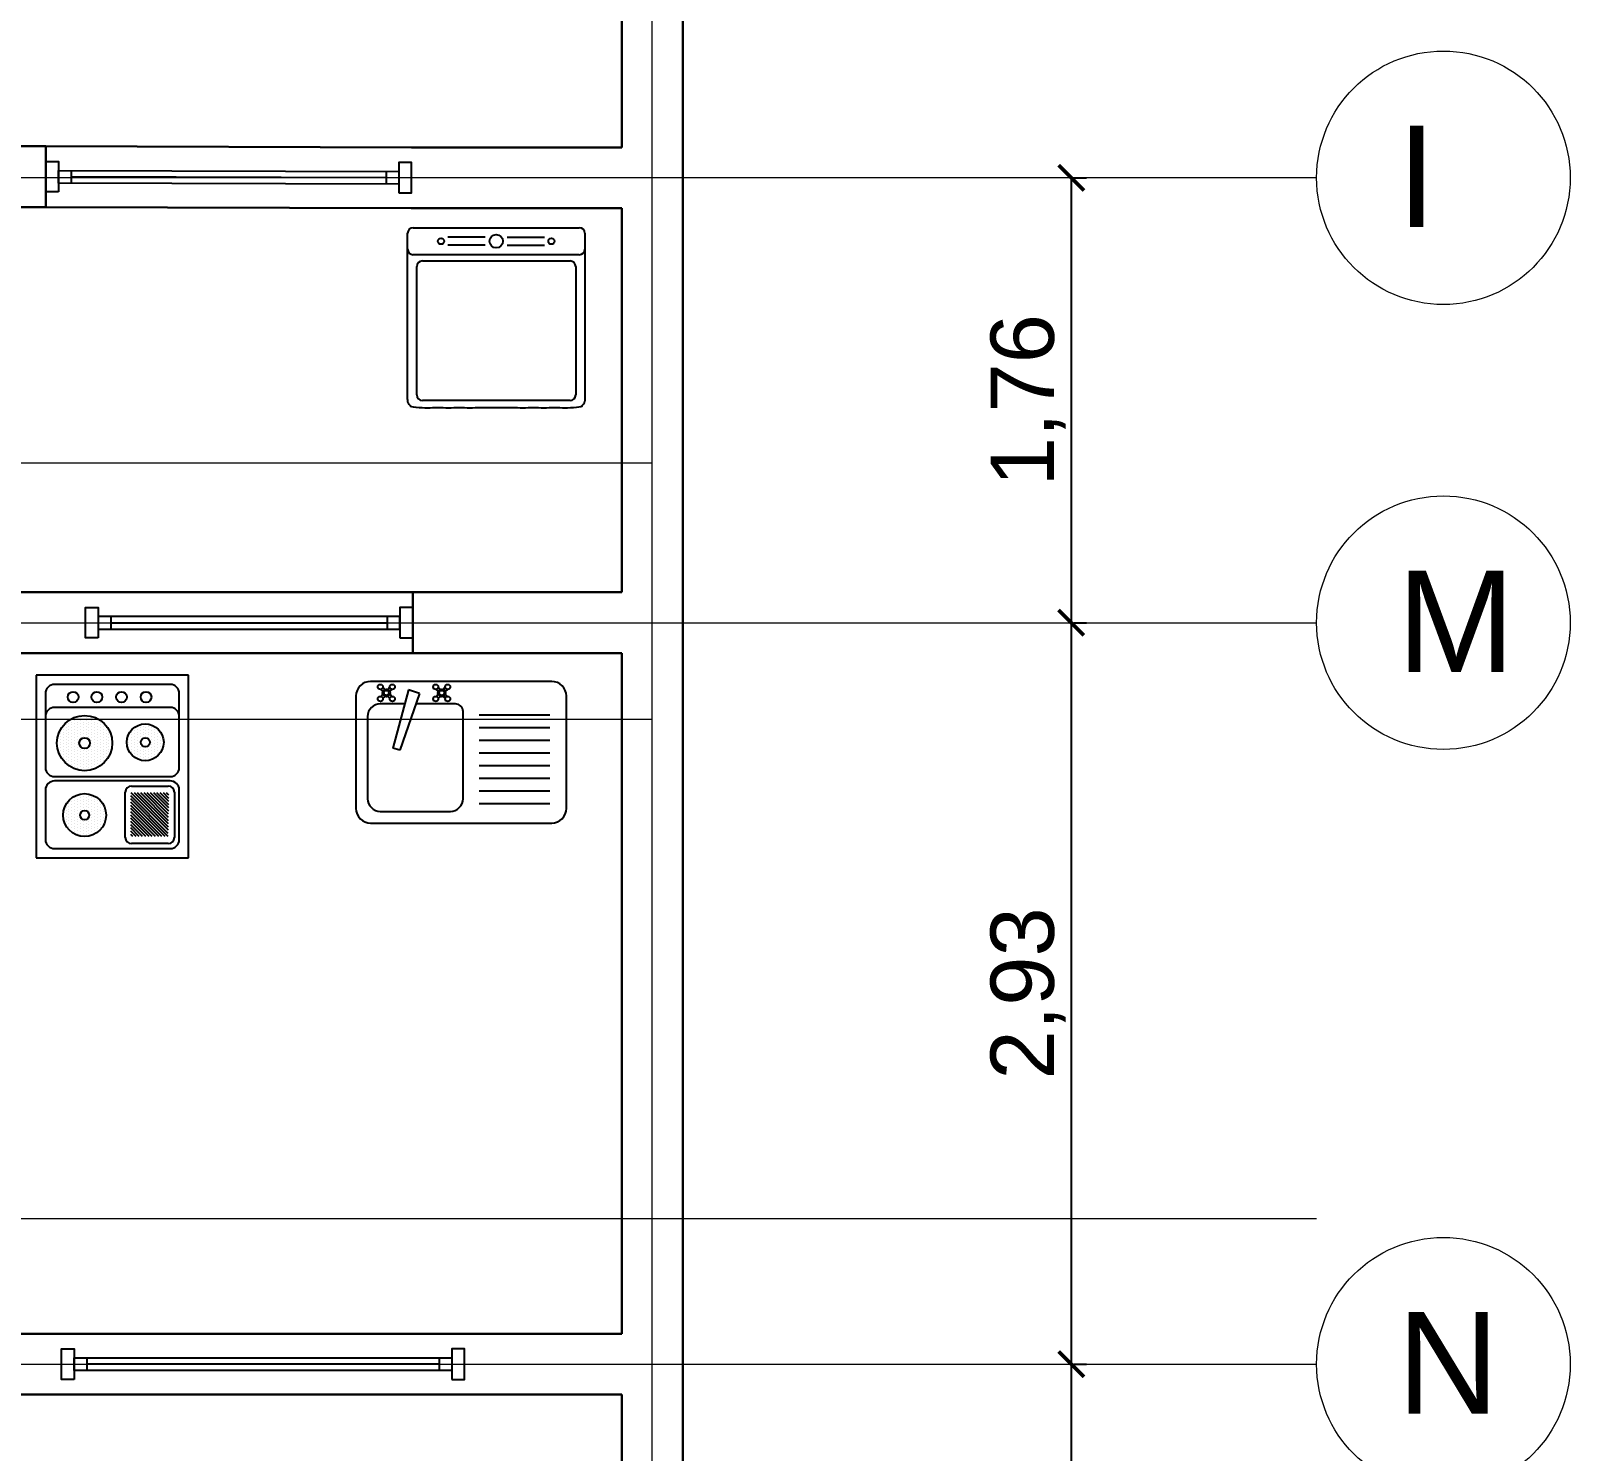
# Model space of a CAD drawing. Header units: metres. Extents: x 68508 to 226087, y -5893 to 20329.
# Drawn here: x 191771 to 197843, y 8093 to 13697 of the extents above; entities that cross this region are included whole.
import ezdxf

# ---------------------------------------------------------------- set-up
doc = ezdxf.new("R2010")
doc.units = ezdxf.units.M
doc.header["$LTSCALE"] = 0.05
for name, color, linetype, lineweight in [('A314G', 151, 'Continuous', 25), ('Acotado', 251, 'Continuous', 15), ('muro', 7, 'Continuous', 30)]:
    doc.layers.add(name, color=color, linetype=linetype, lineweight=lineweight)
doc.layers.add('Varios', color=7, linetype='Continuous')
doc.layers.add('www.dwgautocad.com', color=7, linetype='Continuous')
doc.styles.get("Standard").update_dxf_attribs({"font": 'arial.ttf'})
doc.dimstyles.new('Planta', dxfattribs={"dimscale": 100, "dimtxt": 2.5, "dimasz": 1, "dimexe": 0.6, "dimexo": 0.1, "dimgap": 0.2, "dimtad": 1, "dimlfac": 0.001, "dimtxsty": 'Standard', "dimblk": 'ARCHTICK', "dimcen": 1, "dimdle": 0.0005, "dimadec": 0, "dimazin": 0, "dimtfac": 1, "dimtmove": 0, "dimatfit": 3, "dimfxl": 1, "dimarcsym": 0})

# ---------------------------------------------------------------- blocks, each defined once
blk = doc.blocks.new('*U58')
at = {"layer": 'muro', "color": 7, "linetype": 'Continuous', "lineweight": 30}
for p, q in [((1.11, 0.12), (0, 0.12)), ((0, -0.12), (0.99, -0.12))]:
    blk.add_line(p, q, dxfattribs=at)
blk = doc.blocks.new('*U59')
at = {"layer": 'muro', "color": 7, "linetype": 'Continuous', "lineweight": 30}
for p, q in [((1.755, 0.12), (0, 0.12)), ((2.08, 0.12), (1.755, 0.12)), ((0.12, -0.12), (1.635, -0.12)), ((1.875, -0.12), (2.08, -0.12))]:
    blk.add_line(p, q, dxfattribs=at)
blk = doc.blocks.new('*U60')
at = {"layer": 'muro', "color": 7, "linetype": 'Continuous', "lineweight": 30}
for p, q in [((2.6, 0.12), (0, 0.12)), ((0, -0.12), (2.48, -0.12))]:
    blk.add_line(p, q, dxfattribs=at)
blk = doc.blocks.new('*U61')
at = {"layer": 'muro', "color": 7, "linetype": 'Continuous', "lineweight": 30}
for p, q in [((0.9502, 0.12), (0.12, 0.12)), ((0.12, -0.12), (0.9498, -0.12))]:
    blk.add_line(p, q, dxfattribs=at)
blk = doc.blocks.new('*U62')
at = {"layer": 'muro', "color": 7, "linetype": 'Continuous', "lineweight": 30}
for p, q in [((0.74, 0.12), (0.12, 0.12)), ((0.12, -0.12), (0.74, -0.12))]:
    blk.add_line(p, q, dxfattribs=at)
blk = doc.blocks.new('*U63')
at = {"layer": 'muro', "color": 7, "linetype": 'Continuous', "lineweight": 30}
for p, q in [((1.59, 0.12), (0, 0.12)), ((0, -0.12), (1.59, -0.12))]:
    blk.add_line(p, q, dxfattribs=at)
blk = doc.blocks.new('*U64')
at = {"layer": 'muro', "color": 7, "linetype": 'Continuous', "lineweight": 30}
for p, q in [((1.045, 0.12), (0, 0.12)), ((0, -0.12), (0.805, -0.12))]:
    blk.add_line(p, q, dxfattribs=at)
blk = doc.blocks.new('*U68')
at = {"layer": 'muro', "color": 7, "linetype": 'Continuous', "lineweight": 30}
for p, q in [((1.02, 0.12), (-0.12, 0.12)), ((0.12, -0.12), (1.02, -0.12))]:
    blk.add_line(p, q, dxfattribs=at)
blk = doc.blocks.new('*U69')
at = {"layer": 'muro', "color": 7, "linetype": 'Continuous', "lineweight": 30}
for p, q in [((1.29, 0.12), (0, 0.12)), ((1.29, 0.12), (1.29, -0.12)), ((0, -0.12), (1.29, -0.12))]:
    blk.add_line(p, q, dxfattribs=at)
blk = doc.blocks.new('*U70')
at = {"layer": 'muro', "color": 7, "linetype": 'Continuous', "lineweight": 30}
for p, q in [((0.825, 0.12), (0, 0.12)), ((0, -0.12), (0.825, -0.12))]:
    blk.add_line(p, q, dxfattribs=at)
blk = doc.blocks.new('*U71')
at = {"layer": 'A314G', "color": 151, "linetype": 'Continuous', "lineweight": 25}
for p, q in [((0.1, 0.085, -1), (0.1, 0.035, -1)), ((1.49, 0.085, -1), (1.49, 0.035, -1)), ((0.1, 0.06, -1), (1.49, 0.06, -1))]:
    blk.add_line(p, q, dxfattribs=at)
at = {"layer": 'A314G', "color": 151, "linetype": 'Continuous', "lineweight": 25, "elevation": -1}
for points in [[(0.05, 0), (0, 0), (0, 0.12), (0.05, 0.12)], [(0.05, 0.085), (0.05, 0.035), (1.54, 0.035), (1.54, 0.085)], [(1.54, 0), (1.59, 0), (1.59, 0.12), (1.54, 0.12)]]:
    blk.add_lwpolyline(points, close=True, dxfattribs=at)
blk = doc.blocks.new('*U72')
at = {"layer": 'A314G', "color": 151, "linetype": 'Continuous', "lineweight": 25}
for p, q in [((0.1, 0.085, -1), (0.1, 0.035, -1)), ((1.19, 0.085, -1), (1.19, 0.035, -1)), ((0.1, 0.06, -1), (1.19, 0.06, -1))]:
    blk.add_line(p, q, dxfattribs=at)
at = {"layer": 'A314G', "color": 151, "linetype": 'Continuous', "lineweight": 25, "elevation": -1}
for points in [[(0.05, 0), (0, 0), (0, 0.12), (0.05, 0.12)], [(0.05, 0.085), (0.05, 0.035), (1.24, 0.035), (1.24, 0.085)], [(1.24, 0), (1.29, 0), (1.29, 0.12), (1.24, 0.12)]]:
    blk.add_lwpolyline(points, close=True, dxfattribs=at)
blk = doc.blocks.new('*U74')
at = {"layer": 'muro', "color": 7, "linetype": 'Continuous', "lineweight": 30}
for p, q in [((0.605, 0.12), (0, 0.12)), ((0.12, -0.12), (0.605, -0.12))]:
    blk.add_line(p, q, dxfattribs=at)
blk = doc.blocks.new('*U95')
at = {"layer": 'muro', "color": 7, "linetype": 'Continuous', "lineweight": 30}
for p, q in [((0, 0.12), (-0.0002, 0.12)), ((1.442, 0.12), (0, 0.12)), ((1.442, 0.12), (1.442, -0.12)), ((2.375, 0.12), (1.442, 0.12)), ((2.375, -0.12), (2.375, 0.12)), ((3.5566, 0.12), (3.5547, 0.12)), ((3.5566, -0.12), (3.5566, 0.12)), ((0.0002, -0.12), (1.442, -0.12)), ((1.442, -0.12), (2.375, -0.12)), ((3.5554, -0.12), (3.5566, -0.12))]:
    blk.add_line(p, q, dxfattribs=at)
blk = doc.blocks.new('*U96')
at = {"layer": 'A314G', "color": 151, "linetype": 'Continuous', "lineweight": 25}
for p, q in [((0.1, 0.085, -1), (0.1, 0.035, -1)), ((1.342, 0.085, -1), (1.342, 0.035, -1)), ((0.1, 0.06, -1), (1.342, 0.06, -1))]:
    blk.add_line(p, q, dxfattribs=at)
at = {"layer": 'A314G', "color": 151, "linetype": 'Continuous', "lineweight": 25, "elevation": -1}
for points in [[(0.05, 0), (0, 0), (0, 0.12), (0.05, 0.12)], [(0.05, 0.085), (0.05, 0.035), (1.392, 0.035), (1.392, 0.085)], [(1.392, 0), (1.442, 0), (1.442, 0.12), (1.392, 0.12)]]:
    blk.add_lwpolyline(points, close=True, dxfattribs=at)
blk = doc.blocks.new('_ArchTick')
at = {"color": 0, "linetype": 'ByBlock', "const_width": 0.15}
blk.add_lwpolyline([(-0.5, -0.5), (0.5, 0.5)], dxfattribs=at)
blk = doc.blocks.new('*D136')
at = {"layer": 'Acotado', "color": 0, "lineweight": -2, "transparency": 16777216}
for p, q in [((195874.8, 11361.8), (195874.8, 8436.7)), ((195884.8, 11361.7), (195934.8, 11361.7)), ((195884.8, 8436.7), (195934.8, 8436.7))]:
    blk.add_line(p, q, dxfattribs=at)
at = {"layer": 'Defpoints', "color": 0, "transparency": 16777216}
for p in [(195874.8, 11361.7), (195874.8, 8436.7), (195874.8, 8436.7)]:
    blk.add_point(p, dxfattribs=at)
at = {"layer": 'Acotado', "color": 0, "lineweight": -2, "transparency": 16777216, "xscale": 100, "yscale": 100, "zscale": 100}
for p, rotation in [((195874.8, 11361.7), 90), ((195874.8, 8436.7), 270)]:
    blk.add_blockref('_ArchTick', p, dxfattribs=dict(at, rotation=rotation))
at = {"layer": 'Acotado', "color": 0, "transparency": 16777216, "insert": (195704.6, 9899.2), "char_height": 250, "attachment_point": 5, "rotation": 90}
blk.add_mtext('2,93', dxfattribs=at)
blk = doc.blocks.new('*D137')
at = {"layer": 'Acotado', "color": 0, "lineweight": -2, "transparency": 16777216}
for p, q in [((195874.8, 13116.8), (195874.8, 11361.7)), ((195884.8, 13116.7), (195934.8, 13116.7)), ((195884.8, 11361.7), (195934.8, 11361.7))]:
    blk.add_line(p, q, dxfattribs=at)
at = {"layer": 'Defpoints', "color": 0, "transparency": 16777216}
for p in [(195874.8, 13116.7), (195874.8, 11361.7), (195874.8, 11361.7)]:
    blk.add_point(p, dxfattribs=at)
at = {"layer": 'Acotado', "color": 0, "lineweight": -2, "transparency": 16777216, "xscale": 100, "yscale": 100, "zscale": 100}
for p, rotation in [((195874.8, 13116.7), 90), ((195874.8, 11361.7), 270)]:
    blk.add_blockref('_ArchTick', p, dxfattribs=dict(at, rotation=rotation))
at = {"layer": 'Acotado', "color": 0, "transparency": 16777216, "insert": (195704.6, 12239.2), "char_height": 250, "attachment_point": 5, "rotation": 90}
blk.add_mtext('1,76', dxfattribs=at)
blk = doc.blocks.new('*D138')
at = {"layer": 'Acotado', "color": 0, "lineweight": -2, "transparency": 16777216}
for p, q in [((195874.8, 8436.8), (195874.8, 2951.7)), ((195884.8, 8436.7), (195934.8, 8436.7)), ((195884.8, 2951.7), (195934.8, 2951.7))]:
    blk.add_line(p, q, dxfattribs=at)
at = {"layer": 'Defpoints', "color": 0, "transparency": 16777216}
for p in [(195874.8, 8436.7), (195874.8, 2951.7), (195874.8, 2951.7)]:
    blk.add_point(p, dxfattribs=at)
at = {"layer": 'Acotado', "color": 0, "lineweight": -2, "transparency": 16777216, "xscale": 100, "yscale": 100, "zscale": 100}
for p, rotation in [((195874.8, 8436.7), 90), ((195874.8, 2951.7), 270)]:
    blk.add_blockref('_ArchTick', p, dxfattribs=dict(at, rotation=rotation))
at = {"layer": 'Acotado', "color": 0, "transparency": 16777216, "insert": (195704.6, 5694.2), "char_height": 250, "attachment_point": 5, "rotation": 90}
blk.add_mtext('5,49', dxfattribs=at)
blk = doc.blocks.new('*X32')
at = {"color": 0}
for p, q in [((105.7687, 122.5875), (105.7687, 122.5875)), ((105.7734, 122.5969), (105.7734, 122.5969)), ((105.7781, 122.6063), (105.7781, 122.6063)), ((105.7781, 122.5875), (105.7781, 122.5875)), ((105.7828, 122.5969), (105.7828, 122.5969)), ((105.7875, 122.6063), (105.7875, 122.6063)), ((105.7875, 122.5875), (105.7875, 122.5875)), ((105.7922, 122.6156), (105.7922, 122.6156)), ((105.7922, 122.5969), (105.7922, 122.5969)), ((105.7969, 122.625), (105.7969, 122.625)), ((105.7969, 122.6063), (105.7969, 122.6063)), ((105.7969, 122.5875), (105.7969, 122.5875)), ((105.8016, 122.6156), (105.8016, 122.6156)), ((105.8016, 122.5969), (105.8016, 122.5969)), ((105.8063, 122.625), (105.8063, 122.625)), ((105.8063, 122.6063), (105.8063, 122.6063)), ((105.8063, 122.5875), (105.8063, 122.5875)), ((105.8109, 122.6156), (105.8109, 122.6156)), ((105.8109, 122.5969), (105.8109, 122.5969)), ((105.8156, 122.625), (105.8156, 122.625)), ((105.8156, 122.6063), (105.8156, 122.6063)), ((105.8156, 122.5875), (105.8156, 122.5875)), ((105.8203, 122.6156), (105.8203, 122.6156)), ((105.8203, 122.5969), (105.8203, 122.5969)), ((105.825, 122.625), (105.825, 122.625)), ((105.825, 122.6063), (105.825, 122.6063)), ((105.825, 122.5875), (105.825, 122.5875)), ((105.8297, 122.6156), (105.8297, 122.6156)), ((105.8297, 122.5969), (105.8297, 122.5969)), ((105.8344, 122.625), (105.8344, 122.625)), ((105.8344, 122.6063), (105.8344, 122.6063)), ((105.8344, 122.5875), (105.8344, 122.5875)), ((105.8391, 122.6156), (105.8391, 122.6156)), ((105.8391, 122.5969), (105.8391, 122.5969)), ((105.8438, 122.625), (105.8438, 122.625)), ((105.8438, 122.6063), (105.8438, 122.6063)), ((105.8438, 122.5875), (105.8438, 122.5875)), ((105.8484, 122.6156), (105.8484, 122.6156)), ((105.8484, 122.5969), (105.8484, 122.5969)), ((105.8531, 122.6063), (105.8531, 122.6063)), ((105.8531, 122.5875), (105.8531, 122.5875)), ((105.8578, 122.6156), (105.8578, 122.6156)), ((105.8578, 122.5969), (105.8578, 122.5969)), ((105.8625, 122.6063), (105.8625, 122.6063)), ((105.8625, 122.5875), (105.8625, 122.5875)), ((105.8672, 122.5969), (105.8672, 122.5969)), ((105.8719, 122.6063), (105.8719, 122.6063)), ((105.8719, 122.5875), (105.8719, 122.5875)), ((105.8766, 122.5969), (105.8766, 122.5969)), ((105.8812, 122.5875), (105.8812, 122.5875)), ((105.7641, 122.5781), (105.7641, 122.5781)), ((105.7687, 122.5687), (105.7687, 122.5687)), ((105.7687, 122.55), (105.7687, 122.55)), ((105.7734, 122.5781), (105.7734, 122.5781)), ((105.7734, 122.5594), (105.7734, 122.5594)), ((105.7734, 122.5406), (105.7734, 122.5406)), ((105.7781, 122.5687), (105.7781, 122.5687)), ((105.7781, 122.55), (105.7781, 122.55)), ((105.7828, 122.5781), (105.7828, 122.5781)), ((105.7828, 122.5594), (105.7828, 122.5594)), ((105.7828, 122.5406), (105.7828, 122.5406)), ((105.7875, 122.5687), (105.7875, 122.5687)), ((105.7875, 122.55), (105.7875, 122.55)), ((105.7922, 122.5781), (105.7922, 122.5781)), ((105.7922, 122.5594), (105.7922, 122.5594)), ((105.7922, 122.5406), (105.7922, 122.5406)), ((105.7969, 122.5687), (105.7969, 122.5687)), ((105.7969, 122.55), (105.7969, 122.55)), ((105.8016, 122.5781), (105.8016, 122.5781)), ((105.8016, 122.5594), (105.8016, 122.5594)), ((105.8016, 122.5406), (105.8016, 122.5406)), ((105.8063, 122.5687), (105.8063, 122.5687)), ((105.8063, 122.55), (105.8063, 122.55)), ((105.8109, 122.5594), (105.8109, 122.5594)), ((105.8109, 122.5406), (105.8109, 122.5406)), ((105.8156, 122.55), (105.8156, 122.55)), ((105.8203, 122.5406), (105.8203, 122.5406)), ((105.825, 122.55), (105.825, 122.55)), ((105.8297, 122.5406), (105.8297, 122.5406)), ((105.8344, 122.55), (105.8344, 122.55)), ((105.8391, 122.5781), (105.8391, 122.5781)), ((105.8391, 122.5594), (105.8391, 122.5594)), ((105.8391, 122.5406), (105.8391, 122.5406)), ((105.8438, 122.5687), (105.8438, 122.5687)), ((105.8438, 122.55), (105.8438, 122.55)), ((105.8484, 122.5781), (105.8484, 122.5781)), ((105.8484, 122.5594), (105.8484, 122.5594)), ((105.8484, 122.5406), (105.8484, 122.5406)), ((105.8531, 122.5687), (105.8531, 122.5687)), ((105.8531, 122.55), (105.8531, 122.55)), ((105.8578, 122.5781), (105.8578, 122.5781)), ((105.8578, 122.5594), (105.8578, 122.5594)), ((105.8578, 122.5406), (105.8578, 122.5406)), ((105.8625, 122.5687), (105.8625, 122.5687)), ((105.8625, 122.55), (105.8625, 122.55)), ((105.8672, 122.5781), (105.8672, 122.5781)), ((105.8672, 122.5594), (105.8672, 122.5594)), ((105.8672, 122.5406), (105.8672, 122.5406)), ((105.8719, 122.5687), (105.8719, 122.5687)), ((105.8719, 122.55), (105.8719, 122.55)), ((105.8766, 122.5781), (105.8766, 122.5781)), ((105.8766, 122.5594), (105.8766, 122.5594)), ((105.8812, 122.5687), (105.8812, 122.5687)), ((105.7875, 122.5312), (105.7875, 122.5312)), ((105.7922, 122.5219), (105.7922, 122.5219)), ((105.7969, 122.5312), (105.7969, 122.5312)), ((105.8016, 122.5219), (105.8016, 122.5219)), ((105.8063, 122.5312), (105.8063, 122.5312)), ((105.8109, 122.5219), (105.8109, 122.5219)), ((105.8156, 122.5312), (105.8156, 122.5312)), ((105.8156, 122.5125), (105.8156, 122.5125)), ((105.8203, 122.5219), (105.8203, 122.5219)), ((105.825, 122.5312), (105.825, 122.5312)), ((105.825, 122.5125), (105.825, 122.5125)), ((105.8297, 122.5219), (105.8297, 122.5219)), ((105.8344, 122.5312), (105.8344, 122.5312)), ((105.8344, 122.5125), (105.8344, 122.5125)), ((105.8391, 122.5219), (105.8391, 122.5219)), ((105.8438, 122.5312), (105.8438, 122.5312)), ((105.8484, 122.5219), (105.8484, 122.5219)), ((105.8531, 122.5312), (105.8531, 122.5312)), ((105.8578, 122.5219), (105.8578, 122.5219)), ((105.8625, 122.5312), (105.8625, 122.5312))]:
    blk.add_line(p, q, dxfattribs=at)
blk = doc.blocks.new('*X31')
at = {"color": 0}
for p, q in [((105.7641, 122.8406), (105.7641, 122.8406)), ((105.7734, 122.8406), (105.7734, 122.8406)), ((105.7781, 122.85), (105.7781, 122.85)), ((105.7828, 122.8406), (105.7828, 122.8406)), ((105.7875, 122.85), (105.7875, 122.85)), ((105.7922, 122.8406), (105.7922, 122.8406)), ((105.7969, 122.85), (105.7969, 122.85)), ((105.8016, 122.8406), (105.8016, 122.8406)), ((105.8063, 122.85), (105.8063, 122.85)), ((105.8109, 122.8594), (105.8109, 122.8594)), ((105.8109, 122.8406), (105.8109, 122.8406)), ((105.8156, 122.85), (105.8156, 122.85)), ((105.8203, 122.8594), (105.8203, 122.8594)), ((105.8203, 122.8406), (105.8203, 122.8406)), ((105.825, 122.85), (105.825, 122.85)), ((105.8297, 122.8594), (105.8297, 122.8594)), ((105.8297, 122.8406), (105.8297, 122.8406)), ((105.8344, 122.85), (105.8344, 122.85)), ((105.8391, 122.8594), (105.8391, 122.8594)), ((105.8391, 122.8406), (105.8391, 122.8406)), ((105.8438, 122.85), (105.8438, 122.85)), ((105.8484, 122.8406), (105.8484, 122.8406)), ((105.8531, 122.85), (105.8531, 122.85)), ((105.8578, 122.8406), (105.8578, 122.8406)), ((105.8625, 122.85), (105.8625, 122.85)), ((105.8672, 122.8406), (105.8672, 122.8406)), ((105.8766, 122.8406), (105.8766, 122.8406)), ((105.7406, 122.7938), (105.7406, 122.7938)), ((105.7453, 122.8031), (105.7453, 122.8031)), ((105.75, 122.8125), (105.75, 122.8125)), ((105.75, 122.7938), (105.75, 122.7938)), ((105.7547, 122.8219), (105.7547, 122.8219)), ((105.7547, 122.8031), (105.7547, 122.8031)), ((105.7594, 122.8312), (105.7594, 122.8312)), ((105.7594, 122.8125), (105.7594, 122.8125)), ((105.7594, 122.7938), (105.7594, 122.7938)), ((105.7641, 122.8219), (105.7641, 122.8219)), ((105.7641, 122.8031), (105.7641, 122.8031)), ((105.7687, 122.8312), (105.7687, 122.8312)), ((105.7687, 122.8125), (105.7687, 122.8125)), ((105.7687, 122.7938), (105.7687, 122.7938)), ((105.7734, 122.8219), (105.7734, 122.8219)), ((105.7734, 122.8031), (105.7734, 122.8031)), ((105.7781, 122.8312), (105.7781, 122.8312)), ((105.7781, 122.8125), (105.7781, 122.8125)), ((105.7781, 122.7938), (105.7781, 122.7938)), ((105.7828, 122.8219), (105.7828, 122.8219)), ((105.7828, 122.8031), (105.7828, 122.8031)), ((105.7875, 122.8312), (105.7875, 122.8312)), ((105.7875, 122.8125), (105.7875, 122.8125)), ((105.7875, 122.7938), (105.7875, 122.7938)), ((105.7922, 122.8219), (105.7922, 122.8219)), ((105.7922, 122.8031), (105.7922, 122.8031)), ((105.7969, 122.8312), (105.7969, 122.8312)), ((105.7969, 122.8125), (105.7969, 122.8125)), ((105.7969, 122.7938), (105.7969, 122.7938)), ((105.8016, 122.8219), (105.8016, 122.8219)), ((105.8016, 122.8031), (105.8016, 122.8031)), ((105.8063, 122.8312), (105.8063, 122.8312)), ((105.8063, 122.8125), (105.8063, 122.8125)), ((105.8063, 122.7938), (105.8063, 122.7938)), ((105.8109, 122.8219), (105.8109, 122.8219)), ((105.8109, 122.8031), (105.8109, 122.8031)), ((105.8156, 122.8312), (105.8156, 122.8312)), ((105.8156, 122.8125), (105.8156, 122.8125)), ((105.8156, 122.7938), (105.8156, 122.7938)), ((105.8203, 122.8219), (105.8203, 122.8219)), ((105.8203, 122.8031), (105.8203, 122.8031)), ((105.825, 122.8312), (105.825, 122.8312)), ((105.825, 122.8125), (105.825, 122.8125)), ((105.825, 122.7938), (105.825, 122.7938)), ((105.8297, 122.8219), (105.8297, 122.8219)), ((105.8297, 122.8031), (105.8297, 122.8031)), ((105.8344, 122.8312), (105.8344, 122.8312)), ((105.8344, 122.8125), (105.8344, 122.8125)), ((105.8344, 122.7938), (105.8344, 122.7938)), ((105.8391, 122.8219), (105.8391, 122.8219)), ((105.8391, 122.8031), (105.8391, 122.8031)), ((105.8438, 122.8312), (105.8438, 122.8312)), ((105.8438, 122.8125), (105.8438, 122.8125)), ((105.8438, 122.7938), (105.8438, 122.7938)), ((105.8484, 122.8219), (105.8484, 122.8219)), ((105.8484, 122.8031), (105.8484, 122.8031)), ((105.8531, 122.8312), (105.8531, 122.8312)), ((105.8531, 122.8125), (105.8531, 122.8125)), ((105.8531, 122.7938), (105.8531, 122.7938)), ((105.8578, 122.8219), (105.8578, 122.8219)), ((105.8578, 122.8031), (105.8578, 122.8031)), ((105.8625, 122.8312), (105.8625, 122.8312)), ((105.8625, 122.8125), (105.8625, 122.8125)), ((105.8625, 122.7938), (105.8625, 122.7938)), ((105.8672, 122.8219), (105.8672, 122.8219)), ((105.8672, 122.8031), (105.8672, 122.8031)), ((105.8719, 122.8312), (105.8719, 122.8312)), ((105.8719, 122.8125), (105.8719, 122.8125)), ((105.8719, 122.7938), (105.8719, 122.7938)), ((105.8766, 122.8219), (105.8766, 122.8219)), ((105.8766, 122.8031), (105.8766, 122.8031)), ((105.8812, 122.8312), (105.8812, 122.8312)), ((105.8812, 122.8125), (105.8812, 122.8125)), ((105.8812, 122.7938), (105.8812, 122.7938)), ((105.8859, 122.8219), (105.8859, 122.8219)), ((105.8859, 122.8031), (105.8859, 122.8031)), ((105.8906, 122.8125), (105.8906, 122.8125)), ((105.8906, 122.7938), (105.8906, 122.7938)), ((105.8953, 122.8219), (105.8953, 122.8219)), ((105.8953, 122.8031), (105.8953, 122.8031)), ((105.9, 122.8125), (105.9, 122.8125)), ((105.9, 122.7938), (105.9, 122.7938)), ((105.9047, 122.8031), (105.9047, 122.8031)), ((105.7313, 122.775), (105.7313, 122.775)), ((105.7359, 122.7844), (105.7359, 122.7844)), ((105.7359, 122.7656), (105.7359, 122.7656)), ((105.7359, 122.7469), (105.7359, 122.7469)), ((105.7406, 122.775), (105.7406, 122.775)), ((105.7406, 122.7562), (105.7406, 122.7562)), ((105.7406, 122.7375), (105.7406, 122.7375)), ((105.7453, 122.7844), (105.7453, 122.7844)), ((105.7453, 122.7656), (105.7453, 122.7656)), ((105.7453, 122.7469), (105.7453, 122.7469)), ((105.75, 122.775), (105.75, 122.775)), ((105.75, 122.7562), (105.75, 122.7562)), ((105.75, 122.7375), (105.75, 122.7375)), ((105.7547, 122.7844), (105.7547, 122.7844)), ((105.7547, 122.7656), (105.7547, 122.7656)), ((105.7547, 122.7469), (105.7547, 122.7469)), ((105.7594, 122.775), (105.7594, 122.775)), ((105.7594, 122.7562), (105.7594, 122.7562)), ((105.7594, 122.7375), (105.7594, 122.7375)), ((105.7641, 122.7844), (105.7641, 122.7844)), ((105.7641, 122.7656), (105.7641, 122.7656)), ((105.7641, 122.7469), (105.7641, 122.7469)), ((105.7687, 122.775), (105.7687, 122.775)), ((105.7687, 122.7562), (105.7687, 122.7562)), ((105.7687, 122.7375), (105.7687, 122.7375)), ((105.7734, 122.7844), (105.7734, 122.7844)), ((105.7734, 122.7656), (105.7734, 122.7656)), ((105.7734, 122.7469), (105.7734, 122.7469)), ((105.7781, 122.775), (105.7781, 122.775)), ((105.7781, 122.7562), (105.7781, 122.7562)), ((105.7781, 122.7375), (105.7781, 122.7375)), ((105.7828, 122.7844), (105.7828, 122.7844)), ((105.7828, 122.7656), (105.7828, 122.7656)), ((105.7828, 122.7469), (105.7828, 122.7469)), ((105.7875, 122.775), (105.7875, 122.775)), ((105.7875, 122.7562), (105.7875, 122.7562)), ((105.7875, 122.7375), (105.7875, 122.7375)), ((105.7922, 122.7844), (105.7922, 122.7844)), ((105.7922, 122.7656), (105.7922, 122.7656)), ((105.7922, 122.7469), (105.7922, 122.7469)), ((105.7969, 122.775), (105.7969, 122.775)), ((105.7969, 122.7562), (105.7969, 122.7562)), ((105.7969, 122.7375), (105.7969, 122.7375)), ((105.8016, 122.7844), (105.8016, 122.7844)), ((105.8016, 122.7656), (105.8016, 122.7656)), ((105.8016, 122.7469), (105.8016, 122.7469)), ((105.8063, 122.7562), (105.8063, 122.7562)), ((105.8063, 122.7375), (105.8063, 122.7375)), ((105.8109, 122.7469), (105.8109, 122.7469)), ((105.8156, 122.7375), (105.8156, 122.7375)), ((105.8203, 122.7469), (105.8203, 122.7469)), ((105.825, 122.7375), (105.825, 122.7375)), ((105.8297, 122.7469), (105.8297, 122.7469)), ((105.8344, 122.7562), (105.8344, 122.7562)), ((105.8344, 122.7375), (105.8344, 122.7375)), ((105.8391, 122.7844), (105.8391, 122.7844)), ((105.8391, 122.7656), (105.8391, 122.7656)), ((105.8391, 122.7469), (105.8391, 122.7469)), ((105.8438, 122.775), (105.8438, 122.775)), ((105.8438, 122.7562), (105.8438, 122.7562)), ((105.8438, 122.7375), (105.8438, 122.7375)), ((105.8484, 122.7844), (105.8484, 122.7844)), ((105.8484, 122.7656), (105.8484, 122.7656)), ((105.8484, 122.7469), (105.8484, 122.7469)), ((105.8531, 122.775), (105.8531, 122.775)), ((105.8531, 122.7562), (105.8531, 122.7562)), ((105.8531, 122.7375), (105.8531, 122.7375)), ((105.8578, 122.7844), (105.8578, 122.7844)), ((105.8578, 122.7656), (105.8578, 122.7656)), ((105.8578, 122.7469), (105.8578, 122.7469)), ((105.8625, 122.775), (105.8625, 122.775)), ((105.8625, 122.7562), (105.8625, 122.7562)), ((105.8625, 122.7375), (105.8625, 122.7375)), ((105.8672, 122.7844), (105.8672, 122.7844)), ((105.8672, 122.7656), (105.8672, 122.7656)), ((105.8672, 122.7469), (105.8672, 122.7469)), ((105.8719, 122.775), (105.8719, 122.775)), ((105.8719, 122.7562), (105.8719, 122.7562)), ((105.8719, 122.7375), (105.8719, 122.7375)), ((105.8766, 122.7844), (105.8766, 122.7844)), ((105.8766, 122.7656), (105.8766, 122.7656)), ((105.8766, 122.7469), (105.8766, 122.7469)), ((105.8812, 122.775), (105.8812, 122.775)), ((105.8812, 122.7562), (105.8812, 122.7562)), ((105.8812, 122.7375), (105.8812, 122.7375)), ((105.8859, 122.7844), (105.8859, 122.7844)), ((105.8859, 122.7656), (105.8859, 122.7656)), ((105.8859, 122.7469), (105.8859, 122.7469)), ((105.8906, 122.775), (105.8906, 122.775)), ((105.8906, 122.7562), (105.8906, 122.7562)), ((105.8906, 122.7375), (105.8906, 122.7375)), ((105.8953, 122.7844), (105.8953, 122.7844)), ((105.8953, 122.7656), (105.8953, 122.7656)), ((105.8953, 122.7469), (105.8953, 122.7469)), ((105.9, 122.775), (105.9, 122.775)), ((105.9, 122.7562), (105.9, 122.7562)), ((105.9, 122.7375), (105.9, 122.7375)), ((105.9047, 122.7844), (105.9047, 122.7844)), ((105.9047, 122.7656), (105.9047, 122.7656)), ((105.9047, 122.7469), (105.9047, 122.7469)), ((105.9094, 122.775), (105.9094, 122.775)), ((105.9094, 122.7562), (105.9094, 122.7562)), ((105.7453, 122.7281), (105.7453, 122.7281)), ((105.75, 122.7188), (105.75, 122.7188)), ((105.7547, 122.7281), (105.7547, 122.7281)), ((105.7547, 122.7094), (105.7547, 122.7094)), ((105.7594, 122.7188), (105.7594, 122.7188)), ((105.7641, 122.7281), (105.7641, 122.7281)), ((105.7641, 122.7094), (105.7641, 122.7094)), ((105.7687, 122.7188), (105.7687, 122.7188)), ((105.7687, 122.7), (105.7687, 122.7)), ((105.7734, 122.7281), (105.7734, 122.7281)), ((105.7734, 122.7094), (105.7734, 122.7094)), ((105.7781, 122.7188), (105.7781, 122.7188)), ((105.7781, 122.7), (105.7781, 122.7)), ((105.7828, 122.7281), (105.7828, 122.7281)), ((105.7828, 122.7094), (105.7828, 122.7094)), ((105.7828, 122.6906), (105.7828, 122.6906)), ((105.7875, 122.7188), (105.7875, 122.7188)), ((105.7875, 122.7), (105.7875, 122.7)), ((105.7922, 122.7281), (105.7922, 122.7281)), ((105.7922, 122.7094), (105.7922, 122.7094)), ((105.7922, 122.6906), (105.7922, 122.6906)), ((105.7969, 122.7188), (105.7969, 122.7188)), ((105.7969, 122.7), (105.7969, 122.7)), ((105.8016, 122.7281), (105.8016, 122.7281)), ((105.8016, 122.7094), (105.8016, 122.7094)), ((105.8016, 122.6906), (105.8016, 122.6906)), ((105.8063, 122.7188), (105.8063, 122.7188)), ((105.8063, 122.7), (105.8063, 122.7)), ((105.8109, 122.7281), (105.8109, 122.7281)), ((105.8109, 122.7094), (105.8109, 122.7094)), ((105.8109, 122.6906), (105.8109, 122.6906)), ((105.8156, 122.7188), (105.8156, 122.7188)), ((105.8156, 122.7), (105.8156, 122.7)), ((105.8203, 122.7281), (105.8203, 122.7281)), ((105.8203, 122.7094), (105.8203, 122.7094)), ((105.8203, 122.6906), (105.8203, 122.6906)), ((105.825, 122.7188), (105.825, 122.7188)), ((105.825, 122.7), (105.825, 122.7)), ((105.8297, 122.7281), (105.8297, 122.7281)), ((105.8297, 122.7094), (105.8297, 122.7094)), ((105.8297, 122.6906), (105.8297, 122.6906)), ((105.8344, 122.7188), (105.8344, 122.7188)), ((105.8344, 122.7), (105.8344, 122.7)), ((105.8391, 122.7281), (105.8391, 122.7281)), ((105.8391, 122.7094), (105.8391, 122.7094)), ((105.8391, 122.6906), (105.8391, 122.6906)), ((105.8438, 122.7188), (105.8438, 122.7188)), ((105.8438, 122.7), (105.8438, 122.7)), ((105.8484, 122.7281), (105.8484, 122.7281)), ((105.8484, 122.7094), (105.8484, 122.7094)), ((105.8484, 122.6906), (105.8484, 122.6906)), ((105.8531, 122.7188), (105.8531, 122.7188)), ((105.8531, 122.7), (105.8531, 122.7)), ((105.8578, 122.7281), (105.8578, 122.7281)), ((105.8578, 122.7094), (105.8578, 122.7094)), ((105.8578, 122.6906), (105.8578, 122.6906)), ((105.8625, 122.7188), (105.8625, 122.7188)), ((105.8625, 122.7), (105.8625, 122.7)), ((105.8672, 122.7281), (105.8672, 122.7281)), ((105.8672, 122.7094), (105.8672, 122.7094)), ((105.8719, 122.7188), (105.8719, 122.7188)), ((105.8719, 122.7), (105.8719, 122.7)), ((105.8766, 122.7281), (105.8766, 122.7281)), ((105.8766, 122.7094), (105.8766, 122.7094)), ((105.8812, 122.7188), (105.8812, 122.7188)), ((105.8859, 122.7281), (105.8859, 122.7281)), ((105.8859, 122.7094), (105.8859, 122.7094)), ((105.8906, 122.7188), (105.8906, 122.7188)), ((105.8953, 122.7281), (105.8953, 122.7281)), ((105.8063, 122.6813), (105.8063, 122.6813)), ((105.8156, 122.6813), (105.8156, 122.6813)), ((105.825, 122.6813), (105.825, 122.6813)), ((105.8344, 122.6813), (105.8344, 122.6813))]:
    blk.add_line(p, q, dxfattribs=at)
blk = doc.blocks.new('*X30')
at = {"color": 0}
for p, q in [((105.5859, 122.8406), (105.5859, 122.8406)), ((105.525, 122.7938), (105.525, 122.7938)), ((105.5297, 122.8031), (105.5297, 122.8031)), ((105.5344, 122.8125), (105.5344, 122.8125)), ((105.5344, 122.7938), (105.5344, 122.7938)), ((105.5391, 122.8219), (105.5391, 122.8219)), ((105.5391, 122.8031), (105.5391, 122.8031)), ((105.5438, 122.8125), (105.5438, 122.8125)), ((105.5438, 122.7938), (105.5438, 122.7938)), ((105.5484, 122.8219), (105.5484, 122.8219)), ((105.5484, 122.8031), (105.5484, 122.8031)), ((105.5531, 122.8312), (105.5531, 122.8312)), ((105.5531, 122.8125), (105.5531, 122.8125)), ((105.5531, 122.7938), (105.5531, 122.7938)), ((105.5578, 122.8219), (105.5578, 122.8219)), ((105.5578, 122.8031), (105.5578, 122.8031)), ((105.5625, 122.8312), (105.5625, 122.8312)), ((105.5625, 122.8125), (105.5625, 122.8125)), ((105.5625, 122.7938), (105.5625, 122.7938)), ((105.5672, 122.8219), (105.5672, 122.8219)), ((105.5672, 122.8031), (105.5672, 122.8031)), ((105.5719, 122.8312), (105.5719, 122.8312)), ((105.5719, 122.8125), (105.5719, 122.8125)), ((105.5719, 122.7938), (105.5719, 122.7938)), ((105.5766, 122.8219), (105.5766, 122.8219)), ((105.5766, 122.8031), (105.5766, 122.8031)), ((105.5812, 122.8312), (105.5812, 122.8312)), ((105.5812, 122.8125), (105.5812, 122.8125)), ((105.5812, 122.7938), (105.5812, 122.7938)), ((105.5859, 122.8219), (105.5859, 122.8219)), ((105.5859, 122.8031), (105.5859, 122.8031)), ((105.5906, 122.8312), (105.5906, 122.8312)), ((105.5906, 122.8125), (105.5906, 122.8125)), ((105.5906, 122.7938), (105.5906, 122.7938)), ((105.5953, 122.8219), (105.5953, 122.8219)), ((105.5953, 122.8031), (105.5953, 122.8031)), ((105.6, 122.8312), (105.6, 122.8312)), ((105.6, 122.8125), (105.6, 122.8125)), ((105.6, 122.7938), (105.6, 122.7938)), ((105.6047, 122.8219), (105.6047, 122.8219)), ((105.6047, 122.8031), (105.6047, 122.8031)), ((105.6094, 122.8312), (105.6094, 122.8312)), ((105.6094, 122.8125), (105.6094, 122.8125)), ((105.6094, 122.7938), (105.6094, 122.7938)), ((105.6141, 122.8219), (105.6141, 122.8219)), ((105.6141, 122.8031), (105.6141, 122.8031)), ((105.6188, 122.8312), (105.6188, 122.8312)), ((105.6188, 122.8125), (105.6188, 122.8125)), ((105.6188, 122.7938), (105.6188, 122.7938)), ((105.6234, 122.8219), (105.6234, 122.8219)), ((105.6234, 122.8031), (105.6234, 122.8031)), ((105.6281, 122.8125), (105.6281, 122.8125)), ((105.6281, 122.7938), (105.6281, 122.7938)), ((105.6328, 122.8219), (105.6328, 122.8219)), ((105.6328, 122.8031), (105.6328, 122.8031)), ((105.6375, 122.8125), (105.6375, 122.8125)), ((105.6375, 122.7938), (105.6375, 122.7938)), ((105.6422, 122.8031), (105.6422, 122.8031)), ((105.6469, 122.7938), (105.6469, 122.7938)), ((105.5156, 122.775), (105.5156, 122.775)), ((105.5156, 122.7562), (105.5156, 122.7562)), ((105.5203, 122.7844), (105.5203, 122.7844)), ((105.5203, 122.7656), (105.5203, 122.7656)), ((105.5203, 122.7469), (105.5203, 122.7469)), ((105.525, 122.775), (105.525, 122.775)), ((105.525, 122.7562), (105.525, 122.7562)), ((105.525, 122.7375), (105.525, 122.7375)), ((105.5297, 122.7844), (105.5297, 122.7844)), ((105.5297, 122.7656), (105.5297, 122.7656)), ((105.5297, 122.7469), (105.5297, 122.7469)), ((105.5344, 122.775), (105.5344, 122.775)), ((105.5344, 122.7562), (105.5344, 122.7562)), ((105.5344, 122.7375), (105.5344, 122.7375)), ((105.5391, 122.7844), (105.5391, 122.7844)), ((105.5391, 122.7656), (105.5391, 122.7656)), ((105.5391, 122.7469), (105.5391, 122.7469)), ((105.5438, 122.775), (105.5438, 122.775)), ((105.5438, 122.7562), (105.5438, 122.7562)), ((105.5438, 122.7375), (105.5438, 122.7375)), ((105.5484, 122.7844), (105.5484, 122.7844)), ((105.5484, 122.7656), (105.5484, 122.7656)), ((105.5484, 122.7469), (105.5484, 122.7469)), ((105.5531, 122.775), (105.5531, 122.775)), ((105.5531, 122.7562), (105.5531, 122.7562)), ((105.5531, 122.7375), (105.5531, 122.7375)), ((105.5578, 122.7844), (105.5578, 122.7844)), ((105.5578, 122.7656), (105.5578, 122.7656)), ((105.5578, 122.7469), (105.5578, 122.7469)), ((105.5625, 122.775), (105.5625, 122.775)), ((105.5625, 122.7562), (105.5625, 122.7562)), ((105.5625, 122.7375), (105.5625, 122.7375)), ((105.5672, 122.7844), (105.5672, 122.7844)), ((105.5672, 122.7656), (105.5672, 122.7656)), ((105.5672, 122.7469), (105.5672, 122.7469)), ((105.5719, 122.7562), (105.5719, 122.7562)), ((105.5719, 122.7375), (105.5719, 122.7375)), ((105.5766, 122.7844), (105.5766, 122.7844)), ((105.5766, 122.7469), (105.5766, 122.7469)), ((105.5812, 122.7375), (105.5812, 122.7375)), ((105.5859, 122.7469), (105.5859, 122.7469)), ((105.5906, 122.7562), (105.5906, 122.7562)), ((105.5906, 122.7375), (105.5906, 122.7375)), ((105.5953, 122.7844), (105.5953, 122.7844)), ((105.5953, 122.7469), (105.5953, 122.7469)), ((105.6, 122.775), (105.6, 122.775)), ((105.6, 122.7562), (105.6, 122.7562)), ((105.6, 122.7375), (105.6, 122.7375)), ((105.6047, 122.7844), (105.6047, 122.7844)), ((105.6047, 122.7656), (105.6047, 122.7656)), ((105.6047, 122.7469), (105.6047, 122.7469)), ((105.6094, 122.775), (105.6094, 122.775)), ((105.6094, 122.7562), (105.6094, 122.7562)), ((105.6094, 122.7375), (105.6094, 122.7375)), ((105.6141, 122.7844), (105.6141, 122.7844)), ((105.6141, 122.7656), (105.6141, 122.7656)), ((105.6141, 122.7469), (105.6141, 122.7469)), ((105.6188, 122.775), (105.6188, 122.775)), ((105.6188, 122.7562), (105.6188, 122.7562)), ((105.6188, 122.7375), (105.6188, 122.7375)), ((105.6234, 122.7844), (105.6234, 122.7844)), ((105.6234, 122.7656), (105.6234, 122.7656)), ((105.6234, 122.7469), (105.6234, 122.7469)), ((105.6281, 122.775), (105.6281, 122.775)), ((105.6281, 122.7562), (105.6281, 122.7562)), ((105.6281, 122.7375), (105.6281, 122.7375)), ((105.6328, 122.7844), (105.6328, 122.7844)), ((105.6328, 122.7656), (105.6328, 122.7656)), ((105.6328, 122.7469), (105.6328, 122.7469)), ((105.6375, 122.775), (105.6375, 122.775)), ((105.6375, 122.7562), (105.6375, 122.7562)), ((105.6375, 122.7375), (105.6375, 122.7375)), ((105.6422, 122.7844), (105.6422, 122.7844)), ((105.6422, 122.7656), (105.6422, 122.7656)), ((105.6422, 122.7469), (105.6422, 122.7469)), ((105.6469, 122.775), (105.6469, 122.775)), ((105.6469, 122.7562), (105.6469, 122.7562)), ((105.6469, 122.7375), (105.6469, 122.7375)), ((105.6516, 122.7844), (105.6516, 122.7844)), ((105.6516, 122.7656), (105.6516, 122.7656)), ((105.5297, 122.7281), (105.5297, 122.7281)), ((105.5391, 122.7281), (105.5391, 122.7281)), ((105.5438, 122.7188), (105.5438, 122.7188)), ((105.5484, 122.7281), (105.5484, 122.7281)), ((105.5531, 122.7188), (105.5531, 122.7188)), ((105.5578, 122.7281), (105.5578, 122.7281)), ((105.5578, 122.7094), (105.5578, 122.7094)), ((105.5625, 122.7188), (105.5625, 122.7188)), ((105.5672, 122.7281), (105.5672, 122.7281)), ((105.5672, 122.7094), (105.5672, 122.7094)), ((105.5719, 122.7188), (105.5719, 122.7188)), ((105.5766, 122.7281), (105.5766, 122.7281)), ((105.5766, 122.7094), (105.5766, 122.7094)), ((105.5812, 122.7188), (105.5812, 122.7188)), ((105.5812, 122.7), (105.5812, 122.7)), ((105.5859, 122.7281), (105.5859, 122.7281)), ((105.5859, 122.7094), (105.5859, 122.7094)), ((105.5906, 122.7188), (105.5906, 122.7188)), ((105.5953, 122.7281), (105.5953, 122.7281)), ((105.5953, 122.7094), (105.5953, 122.7094)), ((105.6, 122.7188), (105.6, 122.7188)), ((105.6047, 122.7281), (105.6047, 122.7281)), ((105.6047, 122.7094), (105.6047, 122.7094)), ((105.6094, 122.7188), (105.6094, 122.7188)), ((105.6141, 122.7281), (105.6141, 122.7281)), ((105.6141, 122.7094), (105.6141, 122.7094)), ((105.6188, 122.7188), (105.6188, 122.7188)), ((105.6234, 122.7281), (105.6234, 122.7281)), ((105.6281, 122.7188), (105.6281, 122.7188)), ((105.6328, 122.7281), (105.6328, 122.7281))]:
    blk.add_line(p, q, dxfattribs=at)
blk = doc.blocks.new('*X29')
at = {"color": 0}
for p, q in [((105.514, 122.5058), (105.6273, 122.619)), ((105.514, 122.5164), (105.6167, 122.619)), ((105.514, 122.527), (105.6061, 122.619)), ((105.514, 122.5376), (105.5955, 122.619)), ((105.514, 122.5482), (105.5848, 122.619)), ((105.514, 122.5588), (105.5742, 122.619)), ((105.514, 122.5694), (105.5636, 122.619)), ((105.514, 122.58), (105.553, 122.619)), ((105.514, 122.5907), (105.5424, 122.619)), ((105.514, 122.6013), (105.5318, 122.619)), ((105.514, 122.6119), (105.5212, 122.619)), ((105.5143, 122.4955), (105.6379, 122.619)), ((105.5247, 122.4953), (105.6485, 122.619)), ((105.5351, 122.4951), (105.6577, 122.6176)), ((105.5456, 122.4949), (105.6577, 122.607)), ((105.556, 122.4947), (105.6577, 122.5964)), ((105.5664, 122.4945), (105.6577, 122.5858)), ((105.5768, 122.4944), (105.6577, 122.5752)), ((105.5873, 122.4942), (105.6577, 122.5646)), ((105.5977, 122.494), (105.6577, 122.554)), ((105.6081, 122.4938), (105.6577, 122.5434)), ((105.6185, 122.4936), (105.6577, 122.5328)), ((105.6289, 122.4934), (105.6577, 122.5222)), ((105.6394, 122.4933), (105.6577, 122.5115)), ((105.6498, 122.4931), (105.6577, 122.5009))]:
    blk.add_line(p, q, dxfattribs=at)
blk = doc.blocks.new('Encim1_planta')
for p, q in [((-0.3, 0), (-0.3, -0.5)), ((0.3, 0), (-0.3, 0)), ((0.3, -0.5), (0.3, 0)), ((-0.1318, -0.03), (-0.24, -0.03)), ((-0.0775, -0.03), (-0.1318, -0.03)), ((0.24, -0.03), (-0.0032, -0.03)), ((-0.27, -0.06), (-0.27, -0.44)), ((-0.0475, -0.44), (-0.0475, -0.06)), ((-0.0332, -0.06), (-0.0332, -0.44)), ((0.1944, -0.44), (0.1944, -0.06)), ((0.27, -0.44), (0.27, -0.06)), ((-0.233, -0.2925), (-0.0841, -0.2925)), ((-0.253, -0.4339), (-0.253, -0.3125)), ((-0.0641, -0.3125), (-0.0641, -0.4339)), ((-0.0841, -0.4539), (-0.233, -0.4539)), ((-0.3, -0.5), (0.3, -0.5)), ((-0.24, -0.47), (-0.0756, -0.47)), ((-0.0046, -0.47), (0.24, -0.47))]:
    blk.add_line(p, q)
for centre, radius in [((-0.1598, -0.1588), 0.0706), ((0.0771, -0.1588), 0.0908), ((-0.1598, -0.1588), 0.0151), ((0.0771, -0.1588), 0.0176), ((0.2283, -0.121), 0.0176), ((0.2283, -0.1992), 0.0176), ((0.0796, -0.3581), 0.0605), ((0.2283, -0.2799), 0.0176), ((0.0796, -0.3581), 0.0151), ((0.2283, -0.3606), 0.0176)]:
    blk.add_circle(centre, radius)
for centre, radius, start, end in [((-0.24, -0.06), 0.03, 90, 180), ((-0.0775, -0.06), 0.03, 0, 90), ((-0.0032, -0.06), 0.03, 90, 180), ((0.1644, -0.06), 0.03, 0, 90), ((0.24, -0.06), 0.03, 0, 90), ((-0.233, -0.3125), 0.02, 90, 180), ((-0.0841, -0.3125), 0.02, 0, 90), ((-0.24, -0.44), 0.03, 180, 270), ((-0.233, -0.4339), 0.02, 180, 270), ((-0.0841, -0.4339), 0.02, 270, 0), ((-0.0775, -0.44), 0.03, 272.7409, 0), ((-0.0032, -0.44), 0.03, 180, 270), ((0.1644, -0.44), 0.03, 270, 0), ((0.24, -0.44), 0.03, 270, 0), ((-0.0775, -0.44), 0.03, 270, 272.7409)]:
    blk.add_arc(centre, radius, start, end)
for name in ['*X30', '*X31', '*X29', '*X32']:
    blk.add_blockref(name, (-105.7444, -122.9292))
blk = doc.blocks.new('A$C23DA0A1D')
at = {"xscale": 1.199999999999989, "yscale": 1.199999999999989, "zscale": 1.199999999999989, "rotation": 90}
blk.add_blockref('Encim1_planta', (0, 0.36), dxfattribs=at)
blk = doc.blocks.new('CL25-www.dwgautocad.com')
at = {"layer": 'www.dwgautocad.com'}
for p, q in [((9.0699, 1.137), (9.0783, 1.1286)), ((9.0699, 1.1098), (9.0783, 1.1181)), ((9.0785, 1.1456), (9.0869, 1.1372)), ((9.0785, 1.1012), (9.0869, 1.1095)), ((9.1057, 1.1456), (9.0974, 1.1372)), ((9.1057, 1.1012), (9.0974, 1.1095)), ((9.1143, 1.137), (9.106, 1.1286)), ((9.1143, 1.1098), (9.106, 1.1181)), ((9.1794, 1.1351), (9.1174, 0.9061)), ((9.2233, 1.1214), (9.1449, 0.8976)), ((9.2233, 1.1214), (9.1794, 1.1351)), ((9.2884, 1.137), (9.2968, 1.1286)), ((9.2884, 1.1098), (9.2968, 1.1181)), ((9.297, 1.1456), (9.3054, 1.1372)), ((9.297, 1.1012), (9.3054, 1.1095)), ((9.3242, 1.1456), (9.3159, 1.1372)), ((9.3242, 1.1012), (9.3159, 1.1095)), ((9.3328, 1.137), (9.3245, 1.1286)), ((9.3328, 1.1098), (9.3245, 1.1181)), ((9.1645, 1.0801), (9.0684, 1.0801)), ((9.3645, 1.0801), (9.2088, 1.0801)), ((9.3945, 0.7062), (9.3945, 1.0501)), ((9.4581, 1.0367), (9.7369, 1.0367)), ((9.0184, 1.0301), (9.0184, 0.7062)), ((9.4581, 0.9867), (9.7369, 0.9867)), ((9.4581, 0.9367), (9.7369, 0.9367)), ((9.1449, 0.8976), (9.1174, 0.9061)), ((9.4581, 0.8867), (9.7369, 0.8867)), ((9.4581, 0.8367), (9.7369, 0.8367)), ((9.4581, 0.7867), (9.7369, 0.7867)), ((9.4581, 0.7367), (9.7369, 0.7367)), ((9.4581, 0.6867), (9.7369, 0.6867)), ((9.0684, 0.6562), (9.3445, 0.6562))]:
    blk.add_line(p, q, dxfattribs=at)
blk.add_lwpolyline([(8.9724, 1.1113), (8.9724, 0.6677, 0.414214), (9.0299, 0.6102), (9.7446, 0.6102, 0.414214), (9.8021, 0.6677), (9.8021, 1.1113, 0.414214), (9.7446, 1.1688), (9.0299, 1.1688, 0.414214)], format="xyb", close=True, dxfattribs=at)
for centre, radius in [((9.0685, 1.147), 0.0101), ((9.1158, 1.147), 0.0101), ((9.287, 1.147), 0.0101), ((9.3343, 1.147), 0.0101), ((9.0685, 1.0997), 0.0101), ((9.0921, 1.1234), 0.0148), ((9.0921, 1.1234), 0.00975), ((9.1158, 1.0997), 0.0101), ((9.287, 1.0997), 0.0101), ((9.3106, 1.1234), 0.0148), ((9.3106, 1.1234), 0.00975), ((9.3343, 1.0997), 0.0101)]:
    blk.add_circle(centre, radius, dxfattribs=at)
for centre, radius, start, end in [((9.0684, 1.0301), 0.05, 90, 180), ((9.3645, 1.0501), 0.03, 0, 90), ((9.0684, 0.7062), 0.05, 180, 270), ((9.3445, 0.7062), 0.05, 270, 0)]:
    blk.add_arc(centre, radius, start, end, dxfattribs=at)
blk = doc.blocks.new('cl01planta')
for p, q in [((0.4434, 1.2364), (1.0986, 1.2364)), ((0.728, 1.1994), (0.5806, 1.1994)), ((0.728, 1.1671), (0.5806, 1.1671)), ((0.814, 1.1994), (0.9613, 1.1994)), ((0.814, 1.1671), (0.9613, 1.1671))]:
    blk.add_line(p, q)
for centre, radius in [((0.5534, 1.1832), 0.0121), ((0.771, 1.1832), 0.0263), ((0.9886, 1.1832), 0.0121)]:
    blk.add_circle(centre, radius)
for centre, radius, start, end in [((0.4434, 1.2147), 0.0217, 90, 180), ((1.0986, 1.2147), 0.0217, 0, 90), ((0.4434, 1.1517), 0.0217, 180, 270), ((0.4798, 1.0831), 0.0221, 90, 180), ((1.0622, 1.0831), 0.0221, 0, 90), ((1.0986, 1.1517), 0.0217, 270, 0), ((0.4798, 0.577), 0.0221, 180, 270), ((1.0622, 0.577), 0.0221, 270, 0)]:
    blk.add_arc(centre, radius, start, end)
for points in [[(0.4217, 1.1517), (0.4217, 1.1832), (0.4217, 1.2147)], [(0.4434, 1.2364), (0.771, 1.2364), (1.0986, 1.2364)], [(1.1202, 1.2147), (1.1202, 1.1832), (1.1202, 1.1517)], [(1.0986, 1.13), (0.771, 1.13), (0.4434, 1.13)], [(0.4798, 1.1052), (0.771, 1.1052), (1.0622, 1.1052)], [(0.4576, 0.577), (0.4576, 0.83), (0.4576, 1.0831)], [(1.0843, 1.0831), (1.0843, 0.83), (1.0843, 0.577)], [(1.0622, 0.5549), (0.771, 0.5549), (0.4798, 0.5549)]]:
    blk.add_open_spline(points, degree=2)
blk.add_rational_spline([(1.1202, 1.1517), (1.1202, 0.8129), (1.1202, 0.5585), (1.1202, 0.5252), (1.087, 0.5252), (0.771, 0.5252), (0.455, 0.5252), (0.4217, 0.5252), (0.4217, 0.5585), (0.4217, 0.8129), (0.4217, 1.1517)], [1, 1, 1, 0.707106781187, 1, 1, 1, 0.707106781187, 1, 1, 1], degree=2, knots=[12.528511, 12.528511, 12.528511, 14.70968, 14.70968, 14.881085, 14.881085, 16.954512, 16.954512, 17.125917, 17.125917, 19.307087, 19.307087, 19.307087])

msp = doc.modelspace()

# ---------------------------------------------------------------- linework, layer by layer
at = {"layer": 'Acotado'}
for p, q in [((194222.538, -4893.3), (194222.538, 19093.7)), ((196842.538, 13116.7), (183827.309, 13116.7)), ((186336.108, 11991.7), (194222.538, 11991.7)), ((186447.768, 11361.7), (196842.538, 11361.7)), ((183827.309, 10981.7), (194222.538, 10981.7)), ((183827.309, 9011.7), (196842.538, 9011.7)), ((183827.309, 8436.7), (196842.538, 8436.7))]:
    msp.add_line(p, q, dxfattribs=at)
for centre in [(197342.538, 13116.7), (197342.538, 11361.7), (197342.538, 8436.7)]:
    msp.add_circle(centre, 500, dxfattribs=at)

# ---------------------------------------------------------------- block references
at = {"xscale": 1000, "yscale": 1000, "zscale": 1000}
msp.add_blockref('cl01planta', (192836.066, 11683.313), dxfattribs=at)
at = {"layer": 'A314G', "color": 151, "linetype": 'Continuous', "lineweight": 25, "xscale": -1000, "yscale": 1000, "zscale": 1000, "rotation": 359.8389046938854}
msp.add_blockref('*U96', (193272.37, 13056.7, 1000), dxfattribs=at)
at = {"layer": 'A314G', "color": 151, "linetype": 'Continuous', "lineweight": 25, "yscale": 1000, "zscale": 1000}
for name, p, xscale in [('*U72', (191987.538, 11301.7, 1000), 1000), ('*U71', (193482.538, 8376.7, 1000), -1000)]:
    msp.add_blockref(name, p, dxfattribs=dict(at, xscale=xscale))
at = {"layer": 'muro', "color": 7, "linetype": 'Continuous', "lineweight": 30, "xscale": 1000, "yscale": 1000, "zscale": 1000}
for name, p, rotation in [('*U58', (194222.538, 14226.7), 270), ('*U95', (193272.538, 13116.7), 179.8389046938854), ('*U61', (194222.538, 13116.7), 180), ('*U59', (194222.538, 13116.7), 270), ('*U60', (194222.538, 11036.7), 269.9999999999997), ('*U64', (191892.538, 8436.7), 180), ('*U63', (193482.538, 8436.7), 180), ('*U62', (194222.538, 8436.7), 180), ('*U74', (194222.538, 8436.7), 270)]:
    msp.add_blockref(name, p, dxfattribs=dict(at, rotation=rotation))
for name, p in [('*U68', (190967.538, 11361.7)), ('*U69', (191987.538, 11361.7)), ('*U70', (193277.538, 11361.7))]:
    msp.add_blockref(name, p, dxfattribs=at)
at = {"layer": 'Varios', "xscale": 1000, "yscale": 1000, "zscale": 1000}
for name, p in [('A$C23DA0A1D', (191793.211, 10434.245)), ('CL25-www.dwgautocad.com', (184081.547, 9961.173))]:
    msp.add_blockref(name, p, dxfattribs=at)

# ---------------------------------------------------------------- texts
at = {"layer": 'Acotado', "char_height": 400, "attachment_point": 1}
for s, insert in [('I', (197159.205, 13321.955)), ('M', (197159.205, 11566.955)), ('N', (197159.205, 8641.955))]:
    msp.add_mtext_dynamic_manual_height_columns(s, width=712.78572, gutter_width=12500, heights=[0], dxfattribs=dict(at, insert=insert))

# ---------------------------------------------------------------- dimensions: what is measured, and where the dimension line sits
at = {"layer": 'Acotado'}
for base, p1, p2, angle, picture, middle in [((195874.84947826, 11361.700009645), (195874.849478259, 13116.700009645), (195874.849478259, 11361.700009645), 270, '*D137', (195704.610733376, 12239.200009645)), ((195874.84947826, 8436.700009645), (195874.849478259, 11361.700009645), (195874.849478259, 8436.700009645), 90, '*D136', (195704.610733376, 9899.200009645)), ((195874.84947826, 2951.700009645), (195874.849478259, 8436.700009645), (195874.849478259, 2951.700009645), 90, '*D138', (195704.610733376, 5694.200009645))]:
    dim = msp.add_linear_dim(base=base, p1=p1, p2=p2, angle=angle, dimstyle='Planta', dxfattribs=at)
    dim.commit()
    dim.dimension.update_dxf_attribs({"geometry": picture, "text_midpoint": middle})

doc.saveas('drawing.dxf')
